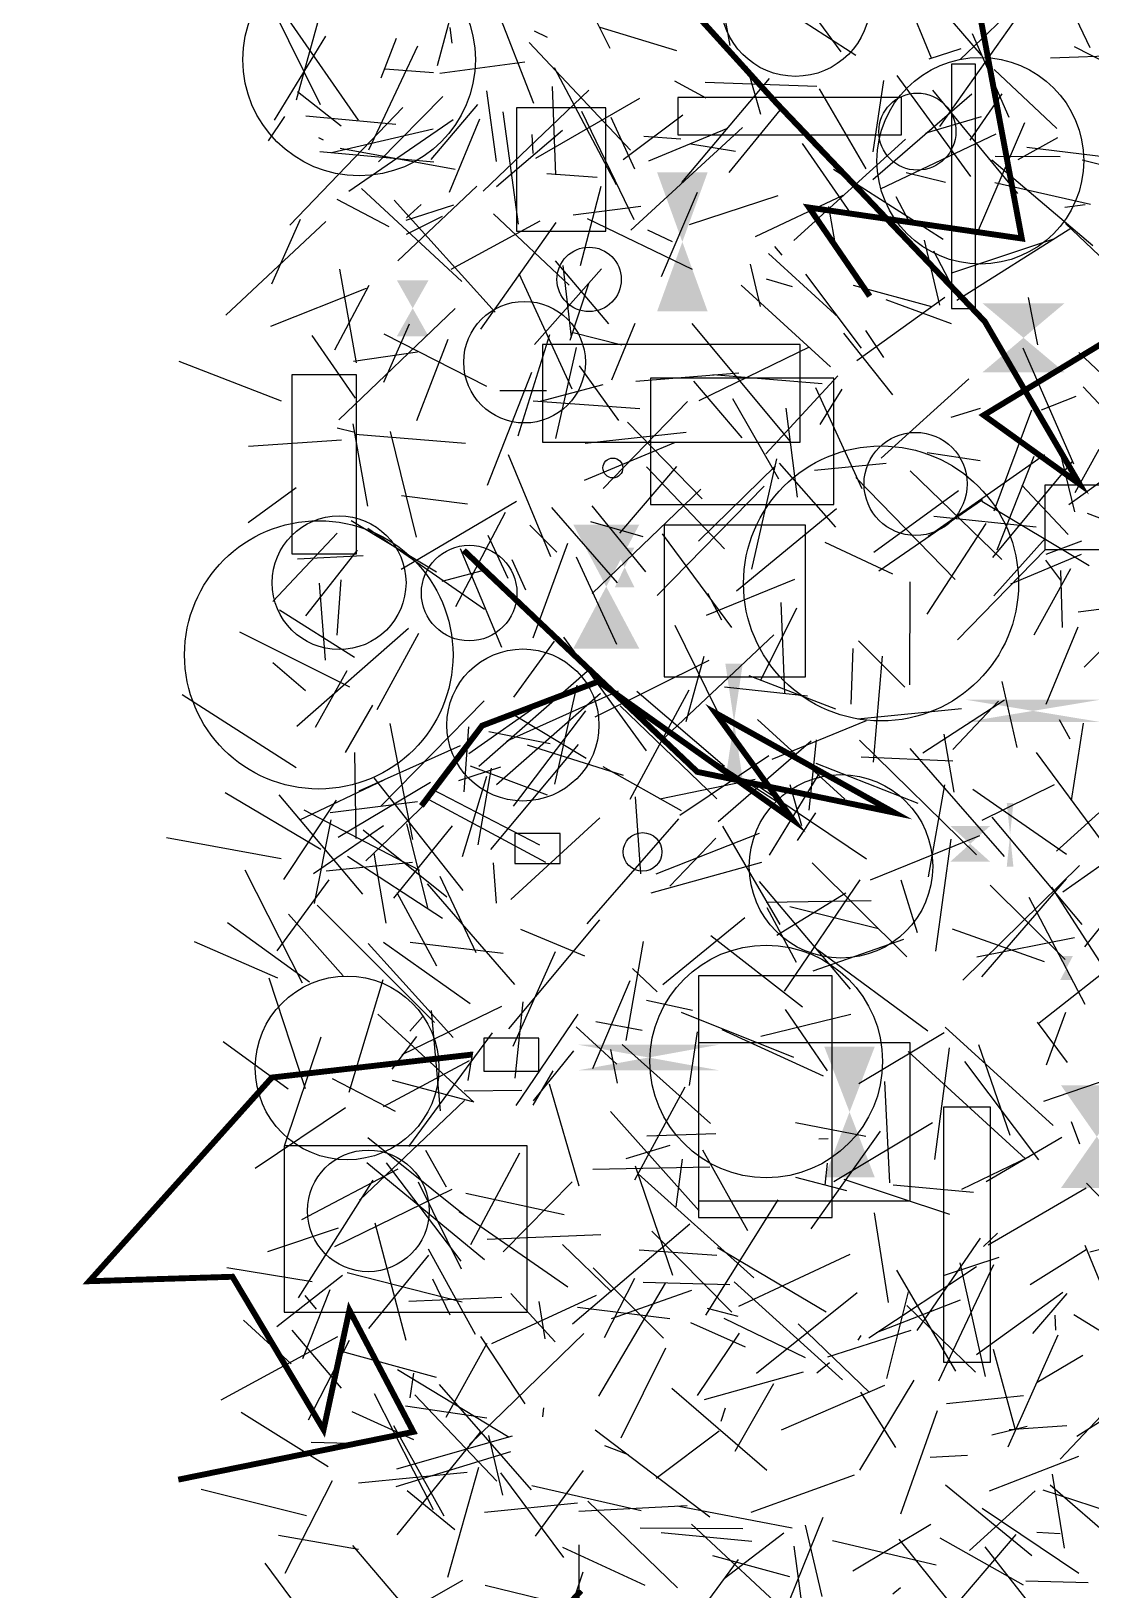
# Model space of a CAD drawing. Extents: x 39652501 to 39653363, y 39457785 to 39458687.
# Drawn here: x 39652506.5 to 39652596.5, y 39458407.3 to 39458539.7 of the extents above; entities that cross this region are included whole.
import ezdxf

# ---------------------------------------------------------------- set-up
doc = ezdxf.new("R2010")
doc.units = 0
doc.layers.get('0').update_dxf_attribs({"linetype": 'CONTINUOUS'})

msp = doc.modelspace()

# ---------------------------------------------------------------- linework, layer by layer
for p, q in [((39652575.2989, 39458537.9182), (39652568.0768, 39458547.7545)), ((39652587.7311, 39458538.497), (39652585.8692, 39458547.8802)), ((39652596.4466, 39458538.2749), (39652591.7383, 39458548.1657)), ((39652564.276, 39458547.2477), (39652565.8375, 39458538.4581)), ((39652582.9576, 39458537.3958), (39652579.005, 39458547.0146)), ((39652585.3934, 39458537.265), (39652595.337, 39458546.7816)), ((39652542.8784, 39458543.7751), (39652540.9908, 39458536.7245)), ((39652531.7233, 39458543.6223), (39652529.0152, 39458533.8148)), ((39652583.1263, 39458542.3824), (39652587.1758, 39458537.6464)), ((39652531.1014, 39458533.4216), (39652527.0565, 39458541.6138)), ((39652545.9928, 39458541.7735), (39652549.1673, 39458533.5729)), ((39652576.5538, 39458537.6058), (39652570.3892, 39458541.5703)), ((39652583.6828, 39458531.5821), (39652590.4066, 39458541.1045)), ((39652534.3224, 39458532.1253), (39652528.4675, 39458540.5722)), ((39652542.2752, 39458538.6758), (39652542.102, 39458539.9888)), ((39652554.4863, 39458540.5527), (39652555.6454, 39458538.2305)), ((39652561.3437, 39458538.0239), (39652554.8259, 39458539.9981)), ((39652527.1925, 39458532.1318), (39652531.5391, 39458539.2437)), ((39652535.2058, 39458529.5971), (39652539.3463, 39458538.4319)), ((39652537.52, 39458539.0473), (39652536.224, 39458535.6829)), ((39652557.4075, 39458529.5645), (39652548.804, 39458538.7211)), ((39652550.3573, 39458539.1372), (39652549.2523, 39458539.6696)), ((39652589.5685, 39458532.3489), (39652586.46, 39458539.4621)), ((39652582.7697, 39458537.321), (39652585.4999, 39458538.1972)), ((39652601.0081, 39458537.6899), (39652593.0778, 39458537.3765)), ((39652604.0351, 39458533.7916), (39652595.1229, 39458538.3511)), ((39652540.6781, 39458536.1337), (39652536.5817, 39458536.443)), ((39652548.4526, 39458537.0531), (39652541.2375, 39458536.0929)), ((39652550.9225, 39458536.6059), (39652556.1992, 39458526.6534)), ((39652568.4891, 39458532.5998), (39652567.3141, 39458536.6549)), ((39652586.3089, 39458527.3466), (39652580.0486, 39458535.9137)), ((39652593.6124, 39458531.4088), (39652588.2956, 39458536.4245)), ((39652532.8575, 39458531.6246), (39652529.1457, 39458534.5387)), ((39652553.8677, 39458534.6701), (39652544.9153, 39458526.0823)), ((39652545.1796, 39458534.6209), (39652546.0128, 39458528.6027)), ((39652550.7557, 39458534.9727), (39652551.0563, 39458527.4924)), ((39652561.1428, 39458535.4668), (39652563.797, 39458534.0267)), ((39652561.7724, 39458526.8365), (39652569.2037, 39458535.673)), ((39652573.2299, 39458534.982), (39652563.7492, 39458535.3089)), ((39652577.4223, 39458528.0017), (39652573.46, 39458534.7884)), ((39652578.0188, 39458529.4254), (39652578.9169, 39458535.4859)), ((39652590.3101, 39458525.8946), (39652583.0762, 39458534.6577)), ((39652538.0766, 39458533.2076), (39652528.48, 39458523.2083)), ((39652536.0229, 39458528.5743), (39652541.4812, 39458534.1415)), ((39652544.413, 39458533.4466), (39652540.4659, 39458528.7756)), ((39652558.1832, 39458533.9555), (39652549.3566, 39458528.8618)), ((39652565.7875, 39458527.6832), (39652570.3846, 39458533.2811)), ((39652577.9856, 39458527.0778), (39652586.4042, 39458534.3688)), ((39652586.2474, 39458530.4146), (39652588.9649, 39458534.3479)), ((39652528.035, 39458532.4451), (39652526.6379, 39458530.3558)), ((39652529.8465, 39458532.4938), (39652537.4878, 39458531.7812)), ((39652542.3483, 39458532.1647), (39652533.4838, 39458526.0592)), ((39652542.0364, 39458526.0078), (39652544.6186, 39458532.2318)), ((39652547.9143, 39458523.2826), (39652546.6106, 39458532.8412)), ((39652553.2602, 39458532.8773), (39652557.7062, 39458523.6847)), ((39652557.7665, 39458527.9662), (39652555.7722, 39458532.3615)), ((39652561.8594, 39458532.5454), (39652556.7893, 39458528.7422)), ((39652587.1851, 39458532.396), (39652582.4875, 39458531.0316)), ((39652590.8565, 39458531.9038), (39652586.7726, 39458522.3614)), ((39652530.9211, 39458530.638), (39652531.3313, 39458530.4606)), ((39652532.0251, 39458529.3838), (39652540.6569, 39458531.3829)), ((39652551.6453, 39458531.2511), (39652546.027, 39458526.4679)), ((39652549.0303, 39458530.8951), (39652549.112, 39458529.2915)), ((39652566.9299, 39458531.4875), (39652557.4543, 39458522.7768)), ((39652561.6754, 39458530.4961), (39652558.546, 39458530.7484)), ((39652558.9772, 39458528.6575), (39652565.5887, 39458531.4106)), ((39652571.2853, 39458521.914), (39652580.7646, 39458530.5095)), ((39652578.6325, 39458526.3045), (39652588.4491, 39458530.9488)), ((39652590.3404, 39458528.793), (39652593.7004, 39458530.6444)), ((39652540.7113, 39458528.56), (39652531.0441, 39458529.4254)), ((39652542.5199, 39458527.9194), (39652532.7491, 39458529.7036)), ((39652566.3301, 39458529.4661), (39652562.5377, 39458530.077)), ((39652571.9889, 39458530.1522), (39652576.0523, 39458524.2562)), ((39652591.0622, 39458529.8226), (39652599.1802, 39458528.8329)), ((39652583.9539, 39458521.978), (39652574.6472, 39458527.9318)), ((39652596.6581, 39458521.4503), (39652588.1038, 39458528.7128)), ((39652593.8912, 39458529.0172), (39652588.3665, 39458529.0506)), ((39652600.3209, 39458527.571), (39652595.7483, 39458528.7188)), ((39652544.3779, 39458526.5055), (39652537.6689, 39458520.1709)), ((39652554.5949, 39458527.249), (39652550.3197, 39458527.5756)), ((39652553.1665, 39458519.7722), (39652554.9198, 39458526.5269)), ((39652584.1558, 39458526.8319), (39652580.8182, 39458527.647)), ((39652596.4774, 39458524.9593), (39652588.3454, 39458526.7887)), ((39652532.4874, 39458525.4128), (39652536.8875, 39458523.0973)), ((39652543.0827, 39458518.4061), (39652534.5844, 39458526.3111)), ((39652537.345, 39458525.3326), (39652545.9108, 39458515.8007)), ((39652560.035, 39458518.8528), (39652563.1088, 39458526.0114)), ((39652569.9083, 39458525.6985), (39652562.4016, 39458523.2386)), ((39652575.4407, 39458525.722), (39652568.0075, 39458522.1998)), ((39652579.9282, 39458525.6309), (39652581.0542, 39458523.5459)), ((39652542.3862, 39458524.9132), (39652538.3501, 39458523.6092)), ((39652541.4303, 39458523.9395), (39652538.3538, 39458522.3994)), ((39652539.6328, 39458524.9494), (39652538.4009, 39458523.8214)), ((39652552.2077, 39458518.1091), (39652545.7787, 39458524.1699)), ((39652552.5335, 39458524.0844), (39652558.2846, 39458524.8278)), ((39652574.9068, 39458521.0468), (39652574.2639, 39458524.7782)), ((39652596.0294, 39458524.9364), (39652594.3014, 39458524.7093)), ((39652531.5493, 39458523.5232), (39652523.05, 39458515.5585)), ((39652529.373, 39458523.694), (39652526.9421, 39458518.1984)), ((39652549.7051, 39458523.5578), (39652542.1568, 39458519.4483)), ((39652544.7076, 39458514.3841), (39652551.1047, 39458523.4337)), ((39652562.6683, 39458519.4413), (39652553.7538, 39458523.7306)), ((39652558.8585, 39458522.8059), (39652560.9473, 39458521.8231)), ((39652585.1107, 39458516.8277), (39652594.8783, 39458522.9952)), ((39652594.3559, 39458523.3471), (39652598.9145, 39458519.0235)), ((39652570.2789, 39458520.657), (39652569.6678, 39458521.3836)), ((39652582.3568, 39458521.9162), (39652583.6395, 39458516.4196)), ((39652584.696, 39458519.1524), (39652593.3471, 39458522.033)), ((39652551.0215, 39458520.1774), (39652555.553, 39458514.8299)), ((39652568.4641, 39458516.2901), (39652567.5893, 39458519.9055)), ((39652569.1417, 39458520.8037), (39652575.0858, 39458515.361)), ((39652583.1277, 39458521.0242), (39652584.763, 39458517.9255)), ((39652534.1446, 39458511.5204), (39652532.7279, 39458519.4586)), ((39652547.9427, 39458519.1071), (39652552.4379, 39458509.3067)), ((39652549.273, 39458513.0648), (39652554.9622, 39458519.4851)), ((39652552.4062, 39458513.6842), (39652551.6959, 39458519.7651)), ((39652568.9322, 39458518.6586), (39652571.1348, 39458517.9816)), ((39652572.2744, 39458519.0345), (39652576.9921, 39458512.7522)), ((39652526.8685, 39458514.6278), (39652534.9855, 39458517.8546)), ((39652535.1948, 39458518.0664), (39652532.2875, 39458512.5803)), ((39652552.2841, 39458513.4357), (39652553.8764, 39458518.2595)), ((39652574.3934, 39458511.1843), (39652566.7987, 39458518.1075)), ((39652583.0032, 39458516.2741), (39652576.3444, 39458518.0773)), ((39652542.5362, 39458516.1173), (39652532.6569, 39458506.6579)), ((39652576.6245, 39458511.711), (39652584.0964, 39458517.0962)), ((39652584.6796, 39458514.8322), (39652579.1073, 39458516.8599)), ((39652591.168, 39458517.0697), (39652591.9659, 39458513.0476)), ((39652536.478, 39458509.858), (39652538.6583, 39458514.8112)), ((39652555.8406, 39458510.0782), (39652557.8071, 39458514.8928)), ((39652570.959, 39458504.869), (39652562.6372, 39458514.8451)), ((39652534.0629, 39458508.5223), (39652530.3737, 39458513.8456)), ((39652545.2007, 39458509.4992), (39652536.5052, 39458513.9394)), ((39652541.8941, 39458513.4924), (39652539.2471, 39458506.5948)), ((39652550.5414, 39458513.9028), (39652547.8569, 39458505.2931)), ((39652556.663, 39458513.0064), (39652552.4295, 39458514.0754)), ((39652575.5085, 39458514.0198), (39652579.6454, 39458508.7804)), ((39652578.9218, 39458511.9722), (39652577.3943, 39458514.2517)), ((39652539.3218, 39458512.408), (39652533.8837, 39458511.6199)), ((39652551.0811, 39458505.0749), (39652552.8147, 39458512.8072)), ((39652563.246, 39458508.3226), (39652572.603, 39458512.8619)), ((39652590.7099, 39458512.7735), (39652595.0304, 39458502.9278)), ((39652595.4652, 39458512.402), (39652600.9084, 39458507.2337)), ((39652527.7721, 39458508.2443), (39652519.0844, 39458511.627)), ((39652548.9933, 39458510.6793), (39652545.2366, 39458501.0815)), ((39652553.0487, 39458511.2567), (39652556.3953, 39458506.6158)), ((39652566.6041, 39458510.6301), (39652557.8727, 39458509.9169)), ((39652555.0702, 39458509.6382), (39652549.7421, 39458508.2251)), ((39652562.7635, 39458509.948), (39652566.871, 39458505.1508)), ((39652564.3904, 39458510.5195), (39652573.6754, 39458509.761)), ((39652568.8933, 39458503.7706), (39652575.0256, 39458510.4186)), ((39652573.1299, 39458509.4284), (39652577.0517, 39458500.85)), ((39652586.1393, 39458510.1419), (39652578.6852, 39458503.4035)), ((39652595.8376, 39458509.4737), (39652603.9463, 39458500.8326)), ((39652550.2741, 39458509.1307), (39652546.3151, 39458509.1212)), ((39652549.1553, 39458508.2698), (39652558.2066, 39458507.6246)), ((39652562.266, 39458508.218), (39652555.0997, 39458500.8486)), ((39652566.0764, 39458508.4821), (39652569.9899, 39458501.6616)), ((39652573.523, 39458506.2736), (39652575.3933, 39458509.2671)), ((39652592.296, 39458507.5054), (39652595.2607, 39458508.6726)), ((39652570.5937, 39458507.6606), (39652571.577, 39458500.089)), ((39652587.0875, 39458507.6235), (39652584.6201, 39458506.8649)), ((39652588.2823, 39458498.9423), (39652591.4863, 39458507.5287)), ((39652532.5047, 39458505.9862), (39652533.887, 39458505.6608)), ((39652533.8471, 39458506.3303), (39652535.0745, 39458499.3335)), ((39652534.0466, 39458505.4423), (39652543.3902, 39458504.6893)), ((39652537, 39458505.6666), (39652539.2262, 39458496.7047)), ((39652553.5702, 39458504.6767), (39652562.1358, 39458505.6207)), ((39652557.1647, 39458506.4693), (39652563.4958, 39458499.9722)), ((39652532.8868, 39458504.9425), (39652524.9891, 39458504.4114)), ((39652561.1933, 39458504.746), (39652553.49, 39458501.5221)), ((39652595.1335, 39458498.847), (39652593.8312, 39458504.1973)), ((39652601.8627, 39458504.7042), (39652594.6381, 39458499.4444)), ((39652595.1638, 39458500.5052), (39652597.1991, 39458504.1672)), ((39652550.6596, 39458495.0429), (39652547.0575, 39458503.689)), ((39652556.5063, 39458497.0439), (39652561.3336, 39458502.7024)), ((39652565.39, 39458495.6993), (39652558.7773, 39458502.6804)), ((39652569.7363, 39458502.7519), (39652563.1828, 39458496.369)), ((39652569.8045, 39458503.3595), (39652567.6985, 39458493.9729)), ((39652570.0467, 39458502.9834), (39652574.8222, 39458497.547)), ((39652579.1184, 39458502.9538), (39652573.0273, 39458502.3593)), ((39652582.5875, 39458503.9004), (39652587.1081, 39458503.203)), ((39652592.5497, 39458503.6861), (39652582.6824, 39458496.7514)), ((39652588.1732, 39458494.9753), (39652594.9091, 39458503.0929)), ((39652588.5529, 39458495.6308), (39652591.6936, 39458503.5851)), ((39652576.5336, 39458501.7756), (39652584.9675, 39458493.1191)), ((39652581.1605, 39458502.349), (39652588.9341, 39458494.8036)), ((39652529.0183, 39458500.903), (39652524.937, 39458497.9339)), ((39652537.9569, 39458500.2559), (39652543.5704, 39458499.5404)), ((39652563.3959, 39458500.7669), (39652554.1662, 39458491.9275)), ((39652568.7582, 39458501.0399), (39652559.6822, 39458491.759)), ((39652578.0668, 39458495.443), (39652585.2672, 39458500.6556)), ((39652594.5851, 39458496.9254), (39652590.6447, 39458501.1238)), ((39652547.7389, 39458499.7384), (39652537.9322, 39458493.9692)), ((39652542.5713, 39458490.8141), (39652546.7901, 39458498.825)), ((39652550.6961, 39458499.2283), (39652556.2862, 39458492.8252)), ((39652558.7248, 39458493.7562), (39652554.1659, 39458499.3753)), ((39652566.4152, 39458492.1364), (39652574.8936, 39458499.1369)), ((39652578.4907, 39458493.8546), (39652587.2915, 39458499.8976)), ((39652596.3524, 39458494.2574), (39652587.2297, 39458499.732)), ((39652596.1991, 39458498.7352), (39652601.6943, 39458496.6305)), ((39652533.7082, 39458498.133), (39652540.9316, 39458493.7493)), ((39652545.0142, 39458490.5465), (39652535.0999, 39458497.4347)), ((39652551.1445, 39458495.4389), (39652548.876, 39458497.7091)), ((39652554.0076, 39458498.0378), (39652558.4609, 39458496.7708)), ((39652582.588, 39458490.1667), (39652587.6035, 39458497.8729)), ((39652591.848, 39458497.5612), (39652583.1664, 39458498.4586)), ((39652532.5192, 39458497.0316), (39652527.0484, 39458491.2285)), ((39652547.0199, 39458493.1973), (39652545.3157, 39458496.8438)), ((39652552.0563, 39458496.1762), (39652549.12, 39458488.1353)), ((39652560.0975, 39458496.9987), (39652565.9776, 39458489.0348)), ((39652573.9196, 39458496.2754), (39652579.6568, 39458493.5855)), ((39652588.2617, 39458491.7278), (39652592.6448, 39458496.6095)), ((39652592.6978, 39458495.2574), (39652595.7303, 39458496.3798)), ((39652534.7045, 39458495.1168), (39652529.1368, 39458494.8348)), ((39652534.1955, 39458495.5898), (39652529.8113, 39458490.0111)), ((39652542.961, 39458495.7428), (39652546.4662, 39458487.3576)), ((39652548.5252, 39458492.1885), (39652547.3592, 39458494.7866)), ((39652556.2506, 39458487.5885), (39652552.8335, 39458495.0183)), ((39652585.1708, 39458487.9915), (39652592.6354, 39458495.6423)), ((39652589.7045, 39458492.7304), (39652595.7186, 39458495.2596)), ((39652592.642, 39458494.7436), (39652593.911, 39458493.0411)), ((39652541.4236, 39458492.9802), (39652545.2833, 39458493.991)), ((39652591.6817, 39458488.3951), (39652594.8004, 39458494.0517)), ((39652594.0939, 39458489.0415), (39652593.9401, 39458493.8701)), ((39652603.7846, 39458493.5625), (39652595.9339, 39458485.6688)), ((39652531.53, 39458486.2693), (39652531.0016, 39458492.8007)), ((39652532.8061, 39458493.0796), (39652532.4703, 39458488.3907)), ((39652571.3257, 39458493.1208), (39652563.8476, 39458490.0487)), ((39652581.1259, 39458484.1546), (39652581.1451, 39458492.9025)), ((39652563.9616, 39458491.943), (39652565.1464, 39458489.6822)), ((39652570.1736, 39458491.1524), (39652570.4826, 39458483.4518)), ((39652595.4248, 39458490.3484), (39652600.317, 39458491.0046)), ((39652527.6245, 39458490.5378), (39652533.969, 39458486.5001)), ((39652571.4944, 39458490.6664), (39652568.4806, 39458484.5795)), ((39652533.5876, 39458483.9674), (39652524.237, 39458488.6238)), ((39652538.5615, 39458488.9576), (39652529.0716, 39458480.6225)), ((39652535.9157, 39458482.0745), (39652539.4487, 39458488.5538)), ((39652558.7849, 39458478.5619), (39652551.7423, 39458488.2076)), ((39652559.9884, 39458479.3899), (39652569.581, 39458488.414)), ((39652561.1837, 39458489.2194), (39652565.6065, 39458480.1852)), ((39652595.3796, 39458489.0554), (39652592.6789, 39458482.4941)), ((39652547.5077, 39458483.1213), (39652550.9724, 39458487.8596)), ((39652576.141, 39458482.5157), (39652576.3272, 39458487.2542)), ((39652580.7179, 39458483.954), (39652576.7643, 39458487.8943)), ((39652529.8099, 39458483.6623), (39652527.0322, 39458486.0391)), ((39652544.5384, 39458477.2449), (39652553.9552, 39458485.5093)), ((39652564.076, 39458486.2191), (39652554.3919, 39458481.4058)), ((39652563.6391, 39458486.5653), (39652562.1001, 39458481.0266)), ((39652578.769, 39458486.5942), (39652578.0224, 39458477.6014)), ((39652533.3271, 39458485.3512), (39652530.6397, 39458480.5236)), ((39652552.8531, 39458484.1266), (39652550.9591, 39458475.7303)), ((39652574.851, 39458482.0877), (39652567.4993, 39458484.9178)), ((39652590.2317, 39458478.848), (39652588.9547, 39458484.441)), ((39652529.026, 39458477.1114), (39652519.3597, 39458483.3119)), ((39652536.2055, 39458473.8513), (39652544.9903, 39458482.7959)), ((39652546.0336, 39458475.6834), (39652554.876, 39458483.4622)), ((39652546.9362, 39458479.4048), (39652556.3957, 39458483.659)), ((39652557.3714, 39458474.4404), (39652562.3817, 39458483.75)), ((39652565.3828, 39458477.2335), (39652557.9551, 39458483.5852)), ((39652572.4426, 39458483.1874), (39652565.3903, 39458483.9736)), ((39652589.1652, 39458482.8639), (39652582.231, 39458478.3482)), ((39652535.5047, 39458482.4248), (39652533.1793, 39458478.4153)), ((39652550.055, 39458482.7779), (39652543.6866, 39458478.2871)), ((39652553.6389, 39458477.9088), (39652547.3276, 39458481.7095)), ((39652553.5918, 39458481.9436), (39652547.4556, 39458473.846)), ((39652564.7479, 39458474.4718), (39652556.523, 39458482.3649)), ((39652585.5197, 39458482.1199), (39652576.7121, 39458481.2422)), ((39652588.6591, 39458482.7862), (39652584.7941, 39458478.6549)), ((39652538.9411, 39458471.0106), (39652537.0117, 39458480.8623)), ((39652543.6637, 39458480.6013), (39652543.2547, 39458475.0744)), ((39652550.587, 39458479.1392), (39652545.3771, 39458480.1706)), ((39652575.5988, 39458474.4401), (39652568.2074, 39458481.2292)), ((39652569.4315, 39458477.8558), (39652577.4509, 39458481.1319)), ((39652594.7346, 39458479.5401), (39652593.8427, 39458481.1997)), ((39652594.8658, 39458474.324), (39652595.8738, 39458480.901)), ((39652542.9644, 39458478.9781), (39652534.3376, 39458475.1243)), ((39652545.5429, 39458470.188), (39652552.9988, 39458479.0972)), ((39652556.8153, 39458476.4678), (39652548.6715, 39458479.0292)), ((39652569.977, 39458474.1273), (39652562.4673, 39458478.9908)), ((39652572.7483, 39458479.3761), (39652564.8568, 39458472.5337)), ((39652573.1698, 39458479.4868), (39652572.5636, 39458473.5173)), ((39652586.7794, 39458469.7281), (39652576.8655, 39458479.4572)), ((39652584.8815, 39458475.0401), (39652584.0515, 39458479.9692)), ((39652534.1095, 39458471.0947), (39652534.0107, 39458478.3995)), ((39652569.1509, 39458478.1342), (39652561.6083, 39458473.0518)), ((39652573.1477, 39458477.5083), (39652581.803, 39458474.1003)), ((39652576.9955, 39458478.0538), (39652584.7825, 39458477.7092)), ((39652589.1633, 39458469.5893), (39652581.1527, 39458478.7428)), ((39652591.8639, 39458478.4099), (39652599.2216, 39458468.4569)), ((39652543.1975, 39458466.7041), (39652535.6615, 39458476.2671)), ((39652546.383, 39458477.161), (39652542.8053, 39458476.0181)), ((39652543.1369, 39458469.5885), (39652545.2073, 39458476.4114)), ((39652543.7915, 39458477.2679), (39652550.3388, 39458474.8071)), ((39652545.5718, 39458477.0822), (39652544.4476, 39458470.5692)), ((39652555.0712, 39458477.2103), (39652561.7077, 39458473.4977)), ((39652569.208, 39458469.6914), (39652573.5777, 39458476.8379)), ((39652531.1273, 39458470.177), (39652523.0075, 39458474.9962)), ((39652536.4602, 39458476.0493), (39652529.323, 39458472.669)), ((39652532.5893, 39458471.2285), (39652540.4408, 39458475.8993)), ((39652549.7099, 39458470.5529), (39652540.5397, 39458475.2921)), ((39652568.0055, 39458476.1208), (39652559.9063, 39458474.4426)), ((39652567.9488, 39458475.7906), (39652577.4576, 39458469.3938)), ((39652570.9363, 39458475.6986), (39652571.9232, 39458472.2028)), ((39652582.7047, 39458467.8617), (39652584.091, 39458475.6531)), ((39652586.4776, 39458475.2854), (39652594.4296, 39458469.7713)), ((39652593.3783, 39458475.6571), (39652587.2455, 39458472.6459)), ((39652527.564, 39458474.8197), (39652534.6702, 39458466.392)), ((39652532.4365, 39458474.3744), (39652527.9638, 39458467.636)), ((39652529.6811, 39458473.5375), (39652539.4993, 39458468.4112)), ((39652531.916, 39458473.3298), (39652539.315, 39458474.2403)), ((39652540.0807, 39458474.1254), (39652534.9365, 39458469.2107)), ((39652550.2111, 39458469.0682), (39652540.3165, 39458474.4012)), ((39652558.2812, 39458468.1038), (39652557.8288, 39458474.655)), ((39652531.9583, 39458472.6932), (39652530.552, 39458465.5868)), ((39652538.4081, 39458472.3526), (39652540.1791, 39458465.235)), ((39652554.7953, 39458472.8503), (39652547.2439, 39458465.9178)), ((39652553.7384, 39458463.8688), (39652561.5088, 39458472.7747)), ((39652571.5847, 39458470.9294), (39652573.1435, 39458473.2975)), ((39652595.765, 39458463.806), (39652588.1146, 39458472.9104)), ((39652597.1699, 39458473.3002), (39652593.5784, 39458470.0274)), ((39652527.7418, 39458469.3811), (39652518.0275, 39458471.1522)), ((39652536.4285, 39458472.1861), (39652530.4982, 39458468.1002)), ((39652541.8109, 39458466.1235), (39652534.7217, 39458471.8108)), ((39652537.3243, 39458466.0311), (39652542.3046, 39458472.1747)), ((39652568.3477, 39458471.5343), (39652559.5764, 39458468.0716)), ((39652564.6484, 39458471.1494), (39652560.7536, 39458467.0641)), ((39652565.2146, 39458472.1551), (39652570.099, 39458463.8085)), ((39652587.0567, 39458471.3324), (39652577.761, 39458467.5687)), ((39652583.3353, 39458461.5281), (39652584.6398, 39458471.0431)), ((39652541.4437, 39458464.3217), (39652533.3773, 39458469.567)), ((39652536.6731, 39458463.91), (39652535.658, 39458469.8487)), ((39652602.1371, 39458469.6542), (39652595.956, 39458461.9206)), ((39652529.5633, 39458458.8211), (39652524.6933, 39458468.416)), ((39652538.8993, 39458469.075), (39652531.5769, 39458468.3372)), ((39652546.0279, 39458465.6234), (39652545.7921, 39458469.05)), ((39652559.1727, 39458466.4955), (39652568.5712, 39458469.0844)), ((39652580.8702, 39458461.0573), (39652572.8257, 39458469.0333)), ((39652595.544, 39458468.8245), (39652585.6346, 39458459.0769)), ((39652594.1141, 39458466.5838), (39652598.3157, 39458469.5303)), ((39652527.4255, 39458461.57), (39652531.8168, 39458467.5955)), ((39652540.1557, 39458467.2471), (39652547.5773, 39458458.7014)), ((39652541.2236, 39458467.9165), (39652544.2705, 39458461.4268)), ((39652568.3367, 39458467.4446), (39652576.0553, 39458458.3211)), ((39652570.4894, 39458458.1298), (39652576.9206, 39458467.598)), ((39652580.3685, 39458467.5944), (39652581.7594, 39458463.1365)), ((39652587.2298, 39458459.3707), (39652594.4328, 39458467.6772)), ((39652587.9488, 39458467.1519), (39652594.3055, 39458460.8195)), ((39652597.5174, 39458460.263), (39652593.1731, 39458466.9611)), ((39652537.5815, 39458466.5299), (39652540.9549, 39458460.3063)), ((39652568.9302, 39458465.6986), (39652577.8548, 39458465.8377)), ((39652569.841, 39458462.8989), (39652575.7003, 39458466.5033)), ((39652596.015, 39458457.0005), (39652591.2493, 39458466.0982)), ((39652533.0276, 39458459.4454), (39652528.3701, 39458464.6922)), ((39652530.8144, 39458465.4439), (39652540.7691, 39458455.4755)), ((39652560.1681, 39458458.7022), (39652567.1217, 39458464.3924)), ((39652568.9845, 39458465.2476), (39652571.4734, 39458460.5944)), ((39652570.9517, 39458465.3203), (39652578.4578, 39458463.4638)), ((39652530.1603, 39458458.9128), (39652523.2087, 39458463.9517)), ((39652547.0838, 39458454.9457), (39652554.7969, 39458464.2136)), ((39652553.5255, 39458461.1261), (39652548.0982, 39458463.393)), ((39652584.7214, 39458463.4406), (39652592.5211, 39458460.6612)), ((39652527.4832, 39458459.2363), (39652520.3825, 39458462.3208)), ((39652535.1366, 39458462.204), (39652542.3608, 39458454.209)), ((39652536.4347, 39458462.3116), (39652543.796, 39458457.0982)), ((39652546.6022, 39458461.3481), (39652538.7195, 39458462.28)), ((39652557.0306, 39458453.9483), (39652558.5299, 39458462.3496)), ((39652564.2308, 39458462.8634), (39652572.0271, 39458456.82)), ((39652580.5833, 39458462.529), (39652572.8912, 39458459.8374)), ((39652573.3019, 39458461.6854), (39652582.6612, 39458454.7604)), ((39652586.8183, 39458461.0529), (39652595.105, 39458462.7005)), ((39652551.0301, 39458461.4775), (39652547.4288, 39458453.4469)), ((39652592.1205, 39458455.4374), (39652599.6874, 39458461.4136)), ((39652529.831, 39458449.8595), (39652526.7305, 39458459.2579)), ((39652533.5275, 39458449.555), (39652536.4085, 39458459.1183)), ((39652557.3613, 39458459.0057), (39652554.1834, 39458451.5581)), ((39652559.6908, 39458458.0776), (39652557.5957, 39458460.0701)), ((39652546.47, 39458456.8264), (39652538.0085, 39458452.7339)), ((39652541.276, 39458447.99), (39652540.5292, 39458456.4939)), ((39652548.2795, 39458457.2424), (39652547.5993, 39458450.739)), ((39652558.7594, 39458457.3833), (39652562.6776, 39458456.5359)), ((39652561.7128, 39458456.3674), (39652571.2572, 39458452.5345)), ((39652574.1416, 39458451.3879), (39652570.5647, 39458456.5907)), ((39652594.3366, 39458456.3292), (39652592.7148, 39458451.8617)), ((39652535.9474, 39458456.1737), (39652544.1222, 39458448.7187)), ((39652538.6691, 39458454.7547), (39652539.7592, 39458455.9714)), ((39652547.7023, 39458448.4265), (39652552.964, 39458456.1935)), ((39652556.2554, 39458451.9459), (39652552.8046, 39458455.0977)), ((39652554.4636, 39458455.5747), (39652558.3978, 39458454.8308)), ((39652568.4703, 39458454.3286), (39652576.1225, 39458456.1967)), ((39652584.1288, 39458455.0817), (39652593.3008, 39458446.7201)), ((39652594.5082, 39458452.0838), (39652591.9801, 39458455.506)), ((39652528.3507, 39458449.8157), (39652522.8237, 39458453.8288)), ((39652531.1263, 39458454.2384), (39652528.0461, 39458445.0673)), ((39652539.2559, 39458454.2937), (39652537.152, 39458451.5171)), ((39652545.6765, 39458454.5916), (39652538.5533, 39458444.9391)), ((39652563.0787, 39458454.6941), (39652562.3807, 39458450.139)), ((39652573.8128, 39458450.924), (39652565.1954, 39458454.8697)), ((39652584.0533, 39458454.6108), (39652576.8074, 39458450.2734)), ((39652543.6392, 39458450.558), (39652544.0253, 39458452.995)), ((39652549.1677, 39458448.8355), (39652552.6006, 39458453.082)), ((39652555.7229, 39458453.1961), (39652556.2868, 39458450.3254)), ((39652556.7076, 39458453.623), (39652564.1941, 39458446.9062)), ((39652590.9406, 39458443.9108), (39652580.9906, 39458453.0212)), ((39652584.4561, 39458453.3407), (39652583.2132, 39458443.8422)), ((39652589.6511, 39458445.8714), (39652586.99, 39458453.5735)), ((39652543.7084, 39458452.2222), (39652536.4268, 39458448.3259)), ((39652549.1567, 39458448.4663), (39652550.8484, 39458451.3819)), ((39652585.774, 39458452.1653), (39652592.0663, 39458443.8227)), ((39652599.3639, 39458451.1307), (39652592.4881, 39458448.7724)), ((39652532.0798, 39458450.7104), (39652537.4433, 39458447.9344)), ((39652537.1845, 39458450.5764), (39652543.9943, 39458448.7794)), ((39652548.1892, 39458449.6956), (39652543.2979, 39458449.6507)), ((39652550.5173, 39458450.2831), (39652553.0222, 39458441.6144)), ((39652557.7938, 39458442.1232), (39652562.0541, 39458450.0061)), ((39652578.9905, 39458450.4796), (39652579.4097, 39458441.8693)), ((39652543.3234, 39458448.8559), (39652534.4109, 39458440.3776)), ((39652533.2098, 39458448.22), (39652525.535, 39458443.0806)), ((39652563.2493, 39458439.4709), (39652555.7098, 39458447.9217)), ((39652594.8201, 39458447.0793), (39652595.5386, 39458445.182)), ((39652558.7873, 39458445.8586), (39652564.6523, 39458446.0454)), ((39652571.4179, 39458446.9732), (39652577.3871, 39458445.8336)), ((39652572.7574, 39458437.9467), (39652578.6356, 39458446.2413)), ((39652574.665, 39458441.9604), (39652583.0516, 39458446.9821)), ((39652535.1125, 39458445.7106), (39652543.2656, 39458439.1698)), ((39652540.0014, 39458444.6248), (39652541.7737, 39458441.5196)), ((39652543.8679, 39458436.6298), (39652548.0038, 39458444.4086)), ((39652557.0311, 39458443.9351), (39652560.7942, 39458445.07)), ((39652563.5209, 39458444.657), (39652567.3407, 39458437.8061)), ((39652574.1848, 39458445.6071), (39652573.4059, 39458445.5799)), ((39652594.0415, 39458445.7194), (39652587.61, 39458441.9446)), ((39652545.0046, 39458435.3346), (39652535.0147, 39458443.5593)), ((39652543.0312, 39458435.215), (39652536.6821, 39458443.5572)), ((39652564.139, 39458443.1903), (39652554.2183, 39458442.9982)), ((39652557.8006, 39458443.3185), (39652560.9734, 39458434.0107)), ((39652561.2995, 39458439.8142), (39652561.8258, 39458443.885)), ((39652574.1243, 39458443.5308), (39652573.9265, 39458441.6569)), ((39652585.5384, 39458441.335), (39652591.2988, 39458444.0848)), ((39652535.534, 39458442.1009), (39652529.2034, 39458432.1029)), ((39652537.6526, 39458443.0236), (39652529.4894, 39458438.7208)), ((39652539.379, 39458441.9569), (39652543.038, 39458434.5645)), ((39652546.5921, 39458435.992), (39652552.4709, 39458441.9534)), ((39652567.8959, 39458433.8005), (39652558.069, 39458442.6301)), ((39652571.4097, 39458442.3328), (39652575.7546, 39458441.2134)), ((39652575.5339, 39458442.1858), (39652584.4875, 39458439.1899)), ((39652605.1827, 39458432.412), (39652596.1255, 39458441.8388)), ((39652542.2526, 39458441.2962), (39652532.2914, 39458436.4208)), ((39652551.79, 39458439.1335), (39652543.443, 39458440.9666)), ((39652579.7119, 39458441.6797), (39652586.5243, 39458441.0681)), ((39652596.1096, 39458441.3981), (39652587.7702, 39458436.5791)), ((39652542.8793, 39458439.4175), (39652552.091, 39458433.0209)), ((39652569.9198, 39458440.4043), (39652563.7836, 39458430.6325)), ((39652579.3226, 39458431.6985), (39652578.1378, 39458439.3232)), ((39652532.6008, 39458438.0214), (39652526.5875, 39458436)), ((39652538.3586, 39458428.4798), (39652535.7375, 39458438.4399)), ((39652562.4501, 39458438.3375), (39652552.4775, 39458429.8662)), ((39652545.2358, 39458437.0696), (39652554.8989, 39458437.467)), ((39652551.6472, 39458436.6312), (39652555.8071, 39458432.6091)), ((39652559.2323, 39458437.7511), (39652566.0135, 39458430.8765)), ((39652587.0928, 39458437.1645), (39652581.7296, 39458429.3281)), ((39652588.5841, 39458437.5774), (39652587.3886, 39458436.4573)), ((39652595.9856, 39458436.5562), (39652599.6664, 39458427.586)), ((39652540.2753, 39458435.7101), (39652535.1592, 39458429.4941)), ((39652540.2335, 39458436.2549), (39652544.237, 39458429.0027)), ((39652564.7301, 39458435.7024), (39652558.1625, 39458436.1554)), ((39652564.8046, 39458436.3569), (39652574.0263, 39458430.892)), ((39652576.0414, 39458435.7874), (39652566.5873, 39458431.3643)), ((39652588.6793, 39458435.5251), (39652584.0436, 39458433.9784)), ((39652591.3342, 39458433.2231), (39652596.1092, 39458436.1923)), ((39652597.7336, 39458436.3196), (39652596.4046, 39458435.9748)), ((39652530.3909, 39458433.456), (39652523.1395, 39458434.6341)), ((39652532.9531, 39458433.9876), (39652527.3802, 39458429.619)), ((39652533.3674, 39458434.235), (39652543.1092, 39458431.7598)), ((39652554.2291, 39458434.6396), (39652560.2095, 39458428.6685)), ((39652586.7938, 39458434.73), (39652577.6445, 39458428.6715)), ((39652585.0415, 39458425.8714), (39652580.023, 39458434.4525)), ((39652588.241, 39458434.9065), (39652583.5512, 39458425.0172)), ((39652585.3765, 39458435.0634), (39652587.5346, 39458425.4239)), ((39652531.8751, 39458432.7654), (39652529.5644, 39458426.9037)), ((39652542.1007, 39458430.6166), (39652540.6246, 39458433.6826)), ((39652560.3464, 39458433.3291), (39652554.6929, 39458423.7383)), ((39652555.1951, 39458428.725), (39652557.7905, 39458433.7672)), ((39652555.7906, 39458430.3323), (39652562.618, 39458432.7546)), ((39652558.5018, 39458433.4131), (39652565.8428, 39458433.2295)), ((39652575.4219, 39458425.1278), (39652566.2024, 39458433.4387)), ((39652576.6624, 39458432.5298), (39652568.0971, 39458425.67)), ((39652579.1876, 39458425.2472), (39652581.0255, 39458432.6131)), ((39652586.7938, 39458427.289), (39652594.1067, 39458432.5706)), ((39652529.7671, 39458432.3036), (39652530.7158, 39458431.1307)), ((39652546.4955, 39458432.1189), (39652538.5901, 39458431.7829)), ((39652554.4881, 39458432.2909), (39652545.6062, 39458428.1866)), ((39652551.0152, 39458428.3581), (39652547.2384, 39458432.4519)), ((39652549.6402, 39458431.7754), (39652550.1344, 39458428.6012)), ((39652552.9088, 39458431.3132), (39652560.7574, 39458430.3454)), ((39652566.556, 39458430.5171), (39652563.9427, 39458431.199)), ((39652578.297, 39458429.1524), (39652585.4252, 39458431.9275)), ((39652580.863, 39458431.43), (39652586.6967, 39458425.7866)), ((39652594.4486, 39458432.4617), (39652591.5419, 39458429.0576)), ((39652528.6093, 39458426.476), (39652524.5485, 39458430.2058)), ((39652562.5197, 39458429.9886), (39652567.1433, 39458427.9176)), ((39652565.3424, 39458430.3765), (39652572.2377, 39458427.0195)), ((39652571.6438, 39458429.8752), (39652577.7081, 39458424.0663)), ((39652593.5234, 39458429.3339), (39652593.4594, 39458430.6223)), ((39652595.0489, 39458430.6707), (39652605.0044, 39458424.5619)), ((39652532.5388, 39458428.7795), (39652522.626, 39458423.4109)), ((39652528.6722, 39458429.3335), (39652532.8581, 39458424.4209)), ((39652553.4596, 39458429.0554), (39652543.7488, 39458419.6436)), ((39652548.4583, 39458423.0963), (39652544.6912, 39458428.8222)), ((39652563.1042, 39458423.7857), (39652566.6808, 39458429.1039)), ((39652574.1714, 39458427.0944), (39652581.2354, 39458429.3521)), ((39652576.7484, 39458428.501), (39652577.0027, 39458428.8944)), ((39652589.4713, 39458419.4328), (39652593.7099, 39458428.9556)), ((39652533.5145, 39458428.4701), (39652530.0401, 39458421.7118)), ((39652540.94, 39458425.3397), (39652532.5688, 39458427.6273)), ((39652545.2238, 39458428.2029), (39652541.7231, 39458421.9389)), ((39652560.3882, 39458427.8237), (39652556.5898, 39458420.1624)), ((39652588.2006, 39458427.7349), (39652590.0355, 39458420.99)), ((39652595.8203, 39458427.2066), (39652591.93, 39458424.8892)), ((39652547.1097, 39458420.225), (39652537.6428, 39458425.9831)), ((39652574.304, 39458426.5636), (39652573.2361, 39458425.6859)), ((39652602.1971, 39458427.1762), (39652593.8938, 39458418.3827)), ((39652538.9901, 39458425.6831), (39652538.6847, 39458423.5906)), ((39652541.177, 39458424.7331), (39652548.9738, 39458415.7789)), ((39652563.6838, 39458423.4614), (39652572.0958, 39458425.8069)), ((39652569.5666, 39458424.779), (39652566.2606, 39458419.0341)), ((39652570.2298, 39458420.8848), (39652579.0074, 39458424.6863)), ((39652576.8777, 39458417.4512), (39652581.4933, 39458425.0913)), ((39652540.6742, 39458414.0915), (39652535.6897, 39458423.9363)), ((39652539.0906, 39458423.8613), (39652546.0584, 39458416.5342)), ((39652560.9255, 39458424.4154), (39652568.999, 39458417.4685)), ((39652576.9339, 39458424.0741), (39652579.9088, 39458419.3692)), ((39652584.2441, 39458423.1307), (39652590.7935, 39458423.8004)), ((39652600.4044, 39458423.5476), (39652595.3196, 39458420.3048)), ((39652531.7525, 39458417.7268), (39652524.3545, 39458422.3411)), ((39652533.7538, 39458422.4439), (39652538.9938, 39458420.0714)), ((39652538.3033, 39458422.9135), (39652545.2078, 39458421.8889)), ((39652549.9771, 39458421.9977), (39652550.0606, 39458422.7404)), ((39652565.4539, 39458422.723), (39652565.082, 39458421.5791)), ((39652583.4617, 39458422.5052), (39652580.3468, 39458413.7226)), ((39652541.5797, 39458413.5416), (39652537.3292, 39458421.2131)), ((39652537.5944, 39458411.9645), (39652544.6888, 39458420.6861)), ((39652564.1582, 39458413.4752), (39652554.4265, 39458420.8473)), ((39652564.9382, 39458420.7605), (39652559.5809, 39458416.734)), ((39652591.0987, 39458421.1527), (39652588.0854, 39458420.4376)), ((39652594.4621, 39458421.2104), (39652589.5612, 39458420.8815)), ((39652530.3063, 39458419.847), (39652533.5899, 39458419.7392)), ((39652547.3687, 39458420.3567), (39652537.5522, 39458417.5349)), ((39652545.3425, 39458420.4127), (39652546.5452, 39458415.3413)), ((39652555.1913, 39458419.538), (39652557.222, 39458418.7921)), ((39652547.2265, 39458419.0028), (39652537.4874, 39458416.0493)), ((39652582.846, 39458418.5523), (39652586.0178, 39458418.7384)), ((39652595.4627, 39458418.6082), (39652587.8556, 39458415.6794)), ((39652534.3181, 39458416.3757), (39652543.5423, 39458417.2946)), ((39652541.9056, 39458408.3555), (39652544.5284, 39458417.7195)), ((39652551.7409, 39458410.0509), (39652546.3918, 39458417.2285)), ((39652549.3354, 39458411.84), (39652553.4277, 39458417.4315)), ((39652567.6561, 39458413.875), (39652576.4183, 39458417.062)), ((39652594.2501, 39458410.8431), (39652593.2423, 39458417.109)), ((39652529.8911, 39458413.5824), (39652520.9499, 39458415.8041)), ((39652528.0854, 39458408.7116), (39652532.1082, 39458416.589)), ((39652538.4384, 39458415.7229), (39652542.5008, 39458412.4139)), ((39652558.3307, 39458414.0034), (39652549.0225, 39458416.1205)), ((39652591.4938, 39458410.1897), (39652584.1483, 39458416.174)), ((39652591.7701, 39458415.6981), (39652586.1832, 39458410.6258)), ((39652601.6233, 39458412.7572), (39652592.4366, 39458415.7553)), ((39652598.7285, 39458411.2558), (39652593.0522, 39458416.1921)), ((39652545.0065, 39458413.8846), (39652552.9167, 39458414.6934)), ((39652562.2246, 39458414.4182), (39652553.0133, 39458413.9332)), ((39652553.7874, 39458414.8209), (39652561.4129, 39458407.4525)), ((39652571.1502, 39458412.5288), (39652561.3793, 39458414.4026)), ((39652587.2778, 39458414.2268), (39652595.4763, 39458408.6954)), ((39652562.5899, 39458412.8667), (39652571.3298, 39458404.7062)), ((39652570.3134, 39458404.9133), (39652573.7762, 39458413.4671)), ((39652573.6806, 39458406.7169), (39652572.2827, 39458412.7851)), ((39652576.2861, 39458408.9087), (39652582.9025, 39458412.8603)), ((39652527.5231, 39458411.9323), (39652534.3061, 39458410.7524)), ((39652566.9621, 39458412.4823), (39652558.2199, 39458412.5344)), ((39652560.0287, 39458412.1515), (39652567.7186, 39458411.4314)), ((39652570.4317, 39458412.0969), (39652565.3591, 39458408.2164)), ((39652583.355, 39458409.3981), (39652574.5493, 39458411.4443)), ((39652587.4883, 39458402.5465), (39652580.2375, 39458411.5998)), ((39652590.7796, 39458407.6915), (39652583.7047, 39458411.6665)), ((39652590.1336, 39458412.0017), (39652584.0582, 39458404.8471)), ((39652591.8989, 39458412.1812), (39652593.8968, 39458412.0686)), ((39652533.8134, 39458411.0619), (39652538.0244, 39458406.0992)), ((39652558.669, 39458407.6708), (39652551.6618, 39458410.8754)), ((39652553.0275, 39458411.1214), (39652553.0164, 39458403.5794)), ((39652564.3701, 39458410.2006), (39652570.926, 39458408.4347)), ((39652572.071, 39458405.3212), (39652571.3222, 39458410.9908)), ((39652587.5027, 39458410.9543), (39652594.9871, 39458401.4031)), ((39652529.1524, 39458405.8441), (39652526.4029, 39458409.5538)), ((39652551.9327, 39458404.4307), (39652553.3898, 39458408.8191)), ((39652560.1772, 39458401.1506), (39652566.5686, 39458409.8813)), ((39652543.1537, 39458408.088), (39652535.1778, 39458403.5476)), ((39652545.0844, 39458407.6957), (39652554.7024, 39458405.3313)), ((39652579.6989, 39458406.953), (39652580.3367, 39458407.4765)), ((39652590.966, 39458408.0417), (39652596.2655, 39458407.9187))]:
    msp.add_line(p, q)
at = {"const_width": 0.5}
for points in [[(39652583.0853, 39458585.3838), (39652580.3844, 39458570.0937), (39652592.2557, 39458574.4322), (39652589.9366, 39458556.298), (39652587.0583, 39458541.1908), (39652590.636, 39458522.0705), (39652572.5679, 39458524.701), (39652577.7213, 39458517.1727)], [(39652625.9084, 39458500.7422), (39652616.7592, 39458502.4664), (39652601.3668, 39458515.5283), (39652587.4035, 39458507.0644), (39652595.5378, 39458501.2149), (39652587.4936, 39458515.0192), (39652569.8562, 39458533.5165), (39652555.9428, 39458548.8669)], [(39652543.2563, 39458495.584), (39652563.0807, 39458476.7687), (39652579.806, 39458473.3041), (39652564.6312, 39458481.7695), (39652571.2049, 39458472.6957), (39652554.681, 39458484.4445), (39652544.8151, 39458480.6937), (39652539.6554, 39458473.8781)], [(39652519.0185, 39458416.6505), (39652538.9782, 39458420.7084), (39652533.5443, 39458431.0476), (39652531.3528, 39458420.8976), (39652523.618, 39458433.8824), (39652511.4571, 39458433.504), (39652526.9616, 39458450.8049), (39652544.0017, 39458452.7605)], [(39652553.2174, 39458407.219), (39652535.5232, 39458387.6666), (39652524.7804, 39458373.4279), (39652531.4921, 39458385.3675), (39652521.4166, 39458405.2671), (39652523.8444, 39458403.2624), (39652518.674, 39458387.6019), (39652506.7782, 39458387.293)]]:
    msp.add_lwpolyline(points, dxfattribs=at)
for centre, radius in [((39652571.4276, 39458542.1805), 6.3363), ((39652534.3686, 39458537.2654), 9.8697), ((39652587.112, 39458528.6757), 8.7775), ((39652581.7695, 39458531.1502), 3.274), ((39652553.8999, 39458518.5988), 2.7324), ((39652548.4156, 39458511.5665), 5.1643), ((39652581.621, 39458501.2255), 4.3783), ((39652578.6863, 39458492.7708), 11.6763), ((39652555.9156, 39458502.5798), 0.8425), ((39652530.9466, 39458486.7078), 11.3962), ((39652532.671, 39458492.8292), 5.6811), ((39652543.7147, 39458491.9544), 4.0572), ((39652548.2815, 39458480.7484), 6.4564), ((39652575.2845, 39458468.7422), 7.7904), ((39652558.4403, 39458469.9656), 1.6433), ((39652568.9394, 39458452.173), 9.8766), ((39652533.3511, 39458451.6178), 7.8022), ((39652535.15, 39458439.4811), 5.1656)]:
    msp.add_circle(centre, radius)
for points in [[(39652559.6707, 39458515.8801), (39652563.9607, 39458515.8801), (39652563.9607, 39458527.6883), (39652559.6707, 39458527.6883)], [(39652537.5777, 39458513.7705), (39652540.2645, 39458513.7705), (39652540.2645, 39458518.5231), (39652537.5777, 39458518.5231)], [(39652587.3019, 39458510.711), (39652594.259, 39458510.711), (39652594.259, 39458516.5643), (39652587.3019, 39458516.5643)], [(39652552.5479, 39458487.2261), (39652558.164, 39458487.2261), (39652558.164, 39458497.7788), (39652552.5479, 39458497.7788)], [(39652556.092, 39458492.4559), (39652557.7393, 39458492.4559), (39652557.7393, 39458495.8147), (39652556.092, 39458495.8147)], [(39652565.4636, 39458476.0746), (39652566.9458, 39458476.0746), (39652566.9458, 39458485.9693), (39652565.4636, 39458485.9693)], [(39652585.8989, 39458481.0069), (39652597.2827, 39458481.0069), (39652597.2827, 39458482.8907), (39652585.8989, 39458482.8907)], [(39652589.3594, 39458468.7237), (39652589.9222, 39458468.7237), (39652589.9222, 39458474.1144), (39652589.3594, 39458474.1144)], [(39652584.5585, 39458469.1341), (39652587.9538, 39458469.1341), (39652587.9538, 39458472.1781), (39652584.5585, 39458472.1781)], [(39652593.8969, 39458459.0864), (39652594.982, 39458459.0864), (39652594.982, 39458461.1366), (39652593.8969, 39458461.1366)], [(39652552.8848, 39458451.4049), (39652565.0015, 39458451.4049), (39652565.0015, 39458453.608), (39652552.8848, 39458453.608)], [(39652573.8676, 39458442.3201), (39652578.1536, 39458442.3201), (39652578.1536, 39458453.4249), (39652573.8676, 39458453.4249)], [(39652593.9569, 39458441.4118), (39652600.0523, 39458441.4118), (39652600.0523, 39458450.1559), (39652593.9569, 39458450.1559)]]:
    msp.add_solid(points)
for points in [[(39652584.6729, 39458516.1173), (39652586.7006, 39458516.1173), (39652586.7006, 39458536.889), (39652584.6729, 39458536.889)], [(39652547.7225, 39458522.7019, 19730366.2), (39652555.3311, 39458522.7019, 19730366.2), (39652555.3311, 39458533.1664, 19730366.2), (39652547.7225, 39458533.1664, 19730366.2)], [(39652561.4201, 39458530.8703), (39652580.411, 39458530.8703), (39652580.411, 39458534.054), (39652561.4201, 39458534.054)], [(39652549.9463, 39458504.7627), (39652571.8064, 39458504.7627), (39652571.8064, 39458513.0599), (39652549.9463, 39458513.0599)], [(39652528.6516, 39458495.2889), (39652534.1384, 39458495.2889), (39652534.1384, 39458510.4947), (39652528.6516, 39458510.4947)], [(39652559.117, 39458499.4662), (39652574.6721, 39458499.4662), (39652574.6721, 39458510.2001), (39652559.117, 39458510.2001)], [(39652592.5983, 39458495.6555), (39652613.7298, 39458495.6555), (39652613.7298, 39458501.1295), (39652592.5983, 39458501.1295)], [(39652560.2585, 39458484.8515, 19730366.2), (39652572.2677, 39458484.8515, 19730366.2), (39652572.2677, 39458497.7332, 19730366.2), (39652560.2585, 39458497.7332, 19730366.2)], [(39652547.5817, 39458468.9856), (39652551.4459, 39458468.9856), (39652551.4459, 39458471.5392), (39652547.5817, 39458471.5392)], [(39652563.1873, 39458438.9102), (39652574.5423, 39458438.9102), (39652574.5423, 39458459.4504), (39652563.1873, 39458459.4504)], [(39652544.9532, 39458451.357), (39652549.6166, 39458451.357), (39652549.6166, 39458454.1518), (39652544.9532, 39458454.1518)], [(39652563.1864, 39458440.3339), (39652581.1691, 39458440.3339), (39652581.1691, 39458453.7571), (39652563.1864, 39458453.7571)], [(39652583.9985, 39458426.6297), (39652587.979, 39458426.6297), (39652587.979, 39458448.2745), (39652583.9985, 39458448.2745)], [(39652528.0148, 39458430.886), (39652548.6322, 39458430.886), (39652548.6322, 39458445.0127), (39652528.0148, 39458445.0127)]]:
    msp.add_3dface(points)

doc.saveas('drawing.dxf')
